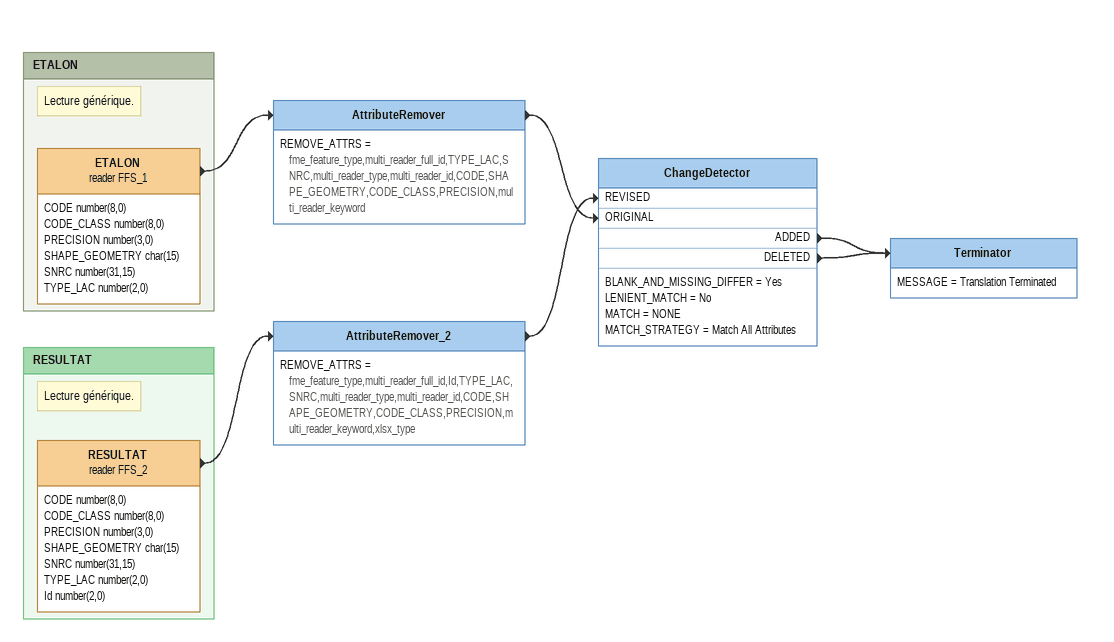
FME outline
AttributeRemover
    REMOVE_ATTRS = fme_feature_type,multi_reader_full_id,TYPE_LAC,SNRC,multi_reader_type,multi_reader_id,CODE,SHAPE_GEOMETRY,CODE_CLASS,PRECISION,multi_reader_keyword
    -> ChangeDetector [ORIGINAL]
AttributeRemover_2
    REMOVE_ATTRS = fme_feature_type,multi_reader_full_id,Id,TYPE_LAC,SNRC,multi_reader_type,multi_reader_id,CODE,SHAPE_GEOMETRY,CODE_CLASS,PRECISION,multi_reader_keyword,xlsx_type
    -> ChangeDetector [REVISED]
ChangeDetector
    BLANK_AND_MISSING_DIFFER = Yes
    LENIENT_MATCH = No
    MATCH = NONE
    MATCH_STRATEGY = Match All Attributes
    ADDED -> Terminator
    DELETED -> Terminator
Terminator
    MESSAGE = Translation Terminated

Bookmark: ETALON
Note: Lecture générique.
ETALON (reader FFS_1)
    attributes: CODE number(8,0), CODE_CLASS number(8,0), PRECISION number(3,0), SHAPE_GEOMETRY char(15), SNRC number(31,15), TYPE_LAC number(2,0)
    -> AttributeRemover

Bookmark: RESULTAT
Note: Lecture générique.
RESULTAT (reader FFS_2)
    attributes: CODE number(8,0), CODE_CLASS number(8,0), PRECISION number(3,0), SHAPE_GEOMETRY char(15), SNRC number(31,15), TYPE_LAC number(2,0), Id number(2,0)
    -> AttributeRemover_2
